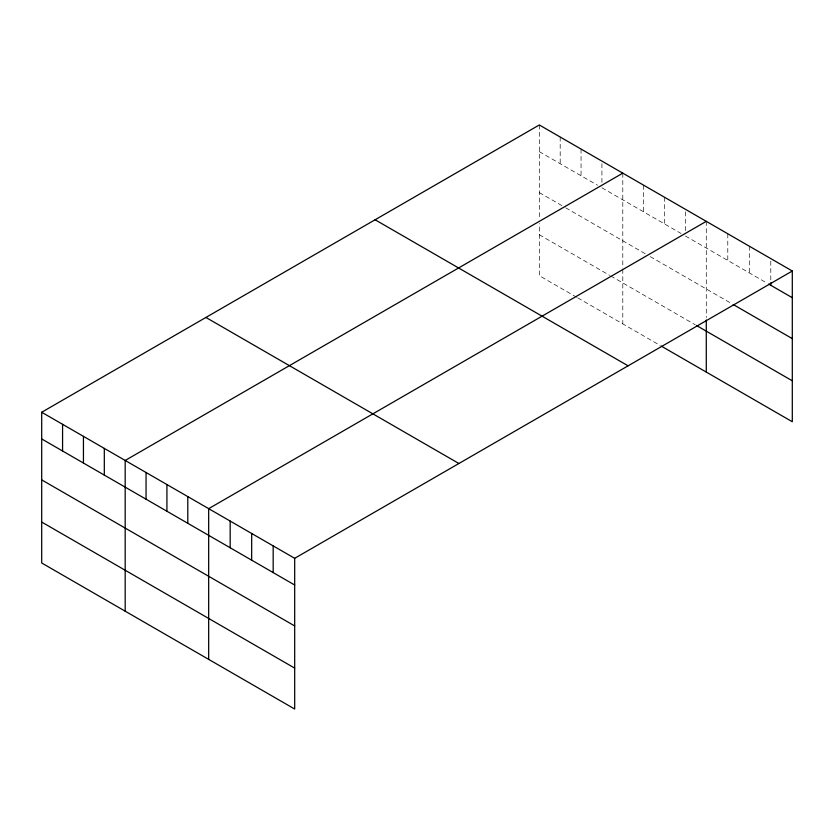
<?xml version="1.0" encoding="UTF-8"?>
<svg xmlns="http://www.w3.org/2000/svg" width="834" height="834" viewBox="0 0 834 834"><rect width="100%" height="100%" fill="white"/><g stroke="black" fill="none" stroke-linecap="round" stroke-linejoin="round"><path stroke-width="0.63" stroke-dasharray="4.17 3.13" d="M539.317 124.964L539.317 218.633M539.317 151.652L597.54 185.263M601.929 187.796L681.024 233.457M685.412 236.001L767.572 283.424M539.317 192.581L564.587 207.166M565.681 207.802L645.87 254.099M650.27 256.632L732.096 303.878M539.317 234.75L609.623 275.345M610.717 275.971L695.306 324.812M576.669 297.248L539.317 275.689L539.317 223.585M577.764 297.884L660.153 345.443M770.793 261.146L770.793 281.475M749.297 246.186L749.297 272.874M727.79 233.77L727.79 260.458M706.283 221.354L706.283 317.504M685.412 211.846L685.412 230.914M664.542 197.262L664.542 223.95M643.671 185.211L643.671 211.899M622.8 173.159L622.8 268.068M622.8 269.309L622.8 323.884M601.929 163.652L601.929 183.991M581.058 149.057L581.058 175.745M560.187 137.005L560.187 163.704"/><path stroke-width="1.25" d="M792.3 271.019L294.683 558.311L294.683 709.036L41.7 562.981L41.7 412.257L539.317 124.964L792.3 271.019L792.3 421.743L661.247 346.079M622.8 173.159L125.183 460.462L125.183 611.186M706.283 221.354L208.667 508.657L208.667 659.381M768.646 284.05L792.3 297.707M733.169 304.493L792.3 338.635M696.4 325.448L792.3 380.804M375.102 219.769L628.085 365.824M205.915 317.452L458.898 463.506M41.7 412.257L294.683 558.311M41.7 438.945L294.683 585.009M41.7 479.884L294.683 625.938M41.7 522.053L294.683 668.107M770.793 282.747L770.793 285.291M706.283 319.985L706.283 372.079M273.177 545.905L273.177 572.593M251.67 533.489L251.67 560.177M230.174 521.073L230.174 547.761M187.796 496.605L187.796 523.293M166.925 484.554L166.925 511.242M146.054 472.503L146.054 499.201M104.313 448.411L104.313 475.099M83.442 436.359L83.442 463.047M62.571 424.308L62.571 450.996"/></g></svg>
